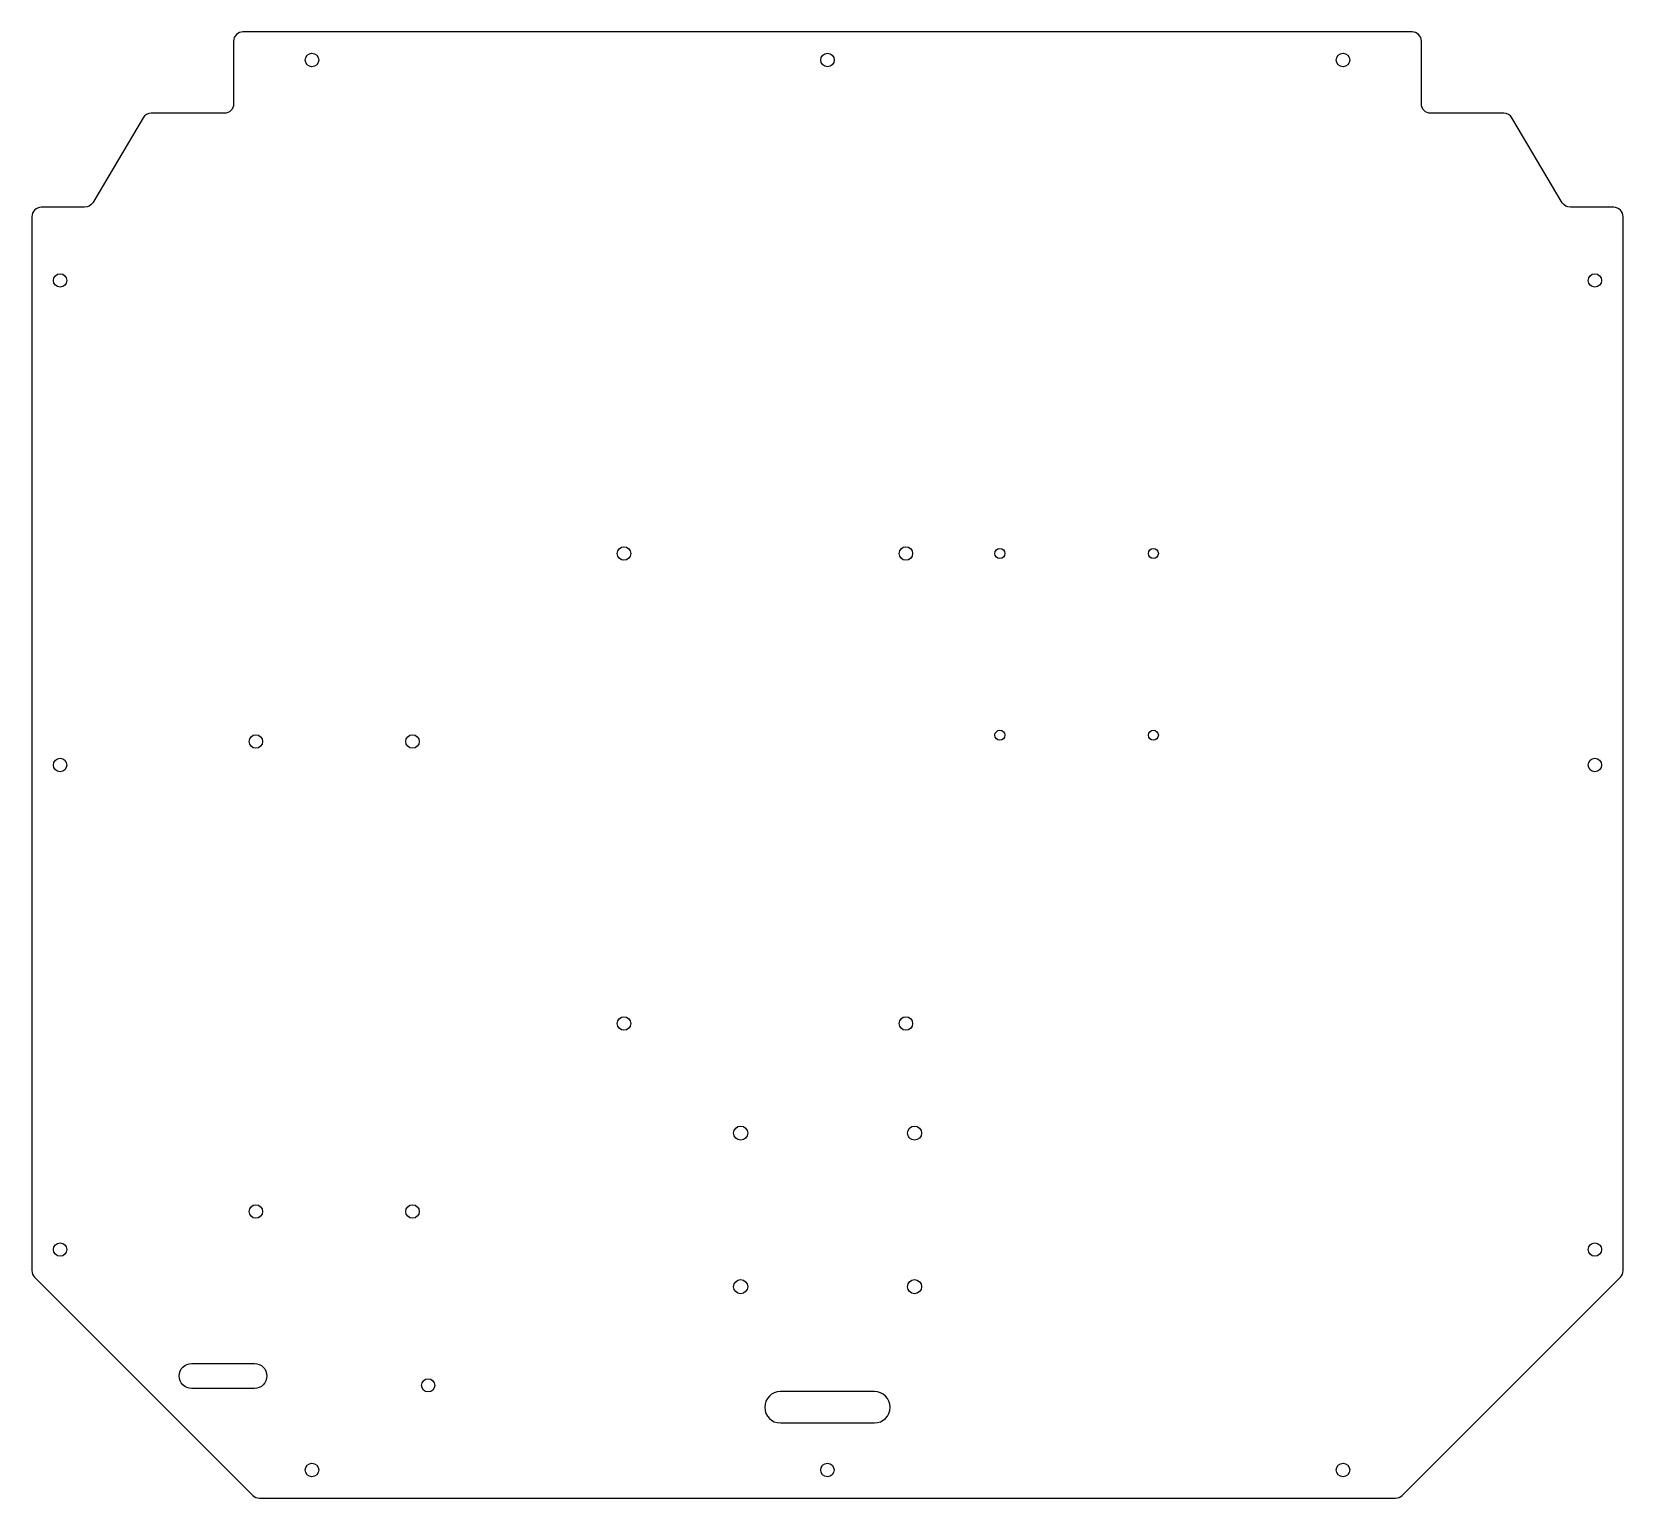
# Model space of a CAD drawing. Header units: millimetres. Extents: x -254 to 254, y -469 to -1.
import ezdxf

# ---------------------------------------------------------------- set-up
doc = ezdxf.new("R2010")
doc.units = ezdxf.units.MM
doc.layers.get('0').update_dxf_attribs({"linetype": 'CONTINUOUS'})

msp = doc.modelspace()

# ---------------------------------------------------------------- linework, layer by layer
for points in [[(181.34, -469, 0.198912), (183.46, -468.12), (253.12, -398.46, 0.198912), (254, -396.34), (254, -60, 0.414214), (251, -57), (237.14, -57, -0.26468), (234.56, -55.53), (218.49, -28.47, 0.26468), (215.91, -27), (192.59, -27, -0.414214), (189.59, -24), (189.59, -4, 0.414214), (186.59, -1), (-186.59, -1, 0.414214), (-189.59, -4), (-189.59, -24, -0.414214), (-192.59, -27), (-215.91, -27, 0.26468), (-218.49, -28.47), (-234.56, -55.53, -0.26468), (-237.14, -57), (-251, -57, 0.414214), (-254, -60), (-254, -396.34, 0.198912), (-253.12, -398.46), (-183.46, -468.12, 0.198912), (-181.34, -469)], [(-202.97, -426), (-182.97, -426, -1), (-182.97, -434), (-202.97, -434, -1)], [(-15.03, -435, 1), (-15.03, -445), (14.97, -445, 1), (14.97, -435)]]:
    msp.add_lwpolyline(points, format="xyb", close=True)
for centre, radius in [((-164.57, -10), 2.15), ((0, -10), 2.15), ((164.57, -10), 2.15), ((-244.97, -80.35), 2.15), ((244.97, -80.35), 2.15), ((-64.97, -167.5), 2.15), ((25.03, -167.5), 2.15), ((55.03, -167.5), 1.6), ((104.03, -167.5), 1.6), ((-182.47, -227.5), 2.15), ((-132.47, -227.5), 2.15), ((55.03, -225.5), 1.6), ((104.03, -225.5), 1.6), ((-244.97, -235), 2.15), ((244.97, -235), 2.15), ((-64.97, -317.5), 2.15), ((25.03, -317.5), 2.15), ((-27.72, -352.5), 2.25), ((27.78, -352.5), 2.25), ((-182.47, -377.5), 2.15), ((-132.47, -377.5), 2.15), ((-244.97, -389.65), 2.15), ((244.97, -389.65), 2.15), ((-27.72, -401.5), 2.25), ((27.78, -401.5), 2.25), ((-127.47, -433), 2.1), ((-164.57, -460), 2.15), ((-0.03, -460), 2.15), ((164.57, -460), 2.15)]:
    msp.add_circle(centre, radius)

doc.saveas('drawing.dxf')
